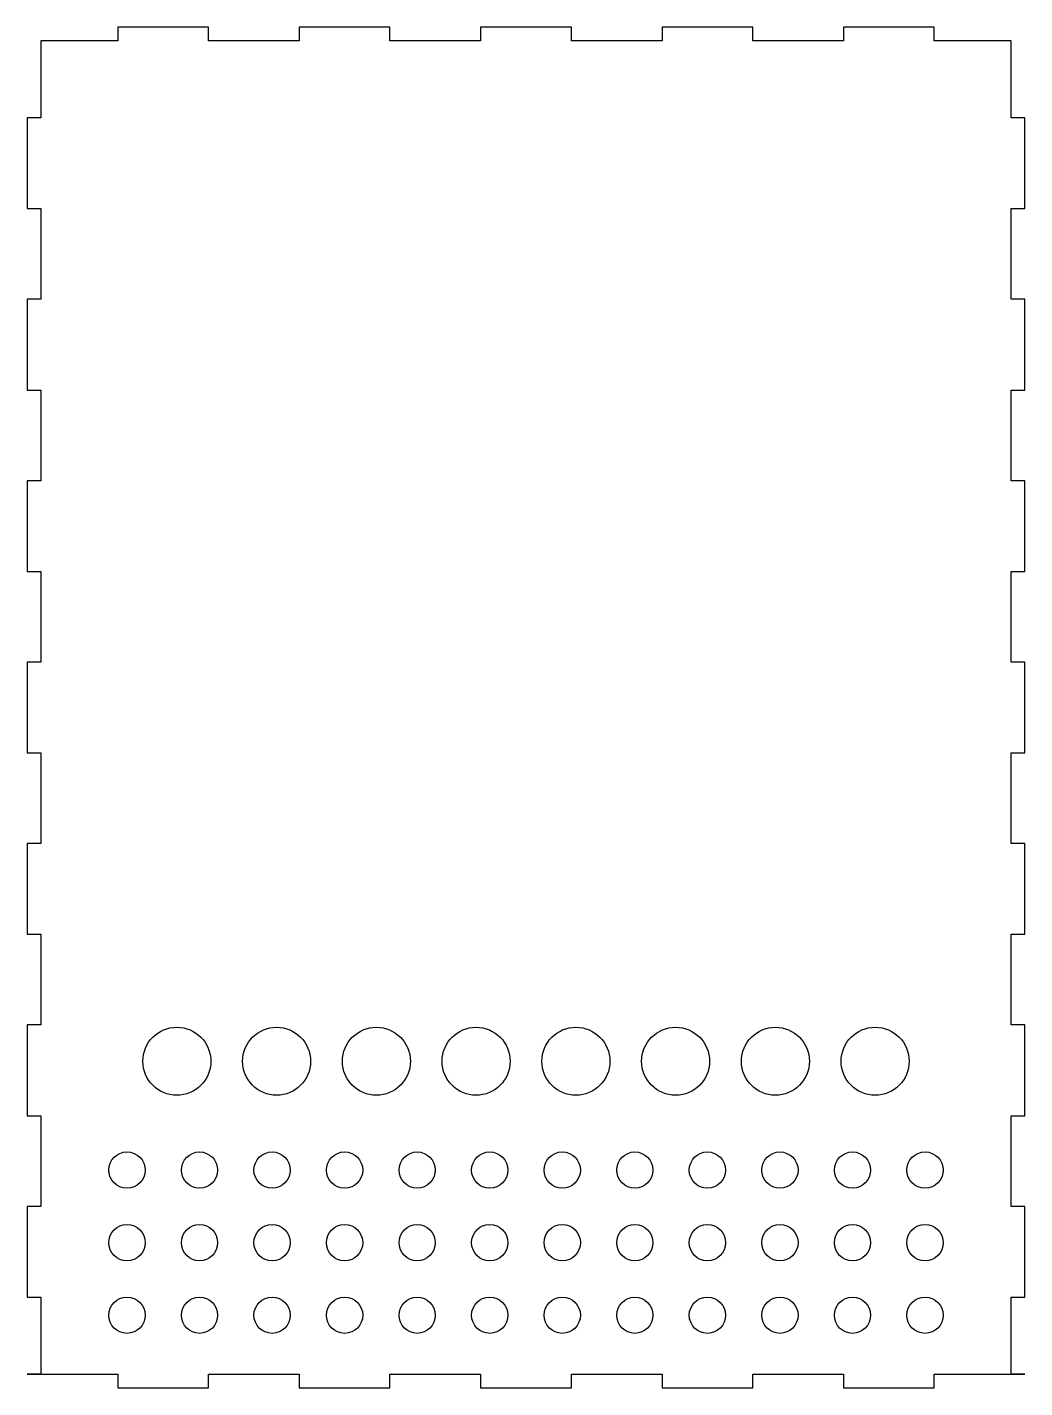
# Model space of a CAD drawing. Extents: x 187 to 407, y 60 to 360.
import ezdxf

# ---------------------------------------------------------------- set-up
doc = ezdxf.new("R2010")
doc.units = 0
doc.layers.add('View', color=7, linetype='CONTINUOUS')

msp = doc.modelspace()

# ---------------------------------------------------------------- linework, layer by layer
at = {"layer": 'View'}
for p, q in [((207, 360), (207, 357)), ((227, 360), (207, 360)), ((227, 357), (227, 360)), ((247, 360), (247, 357)), ((267, 360), (247, 360)), ((267, 357), (267, 360)), ((287, 360), (287, 357)), ((307, 360), (287, 360)), ((307, 357), (307, 360)), ((327, 360), (327, 357)), ((347, 360), (327, 360)), ((347, 357), (347, 360)), ((367, 360), (367, 357)), ((387, 360), (367, 360)), ((387, 357), (387, 360)), ((190, 357), (190, 340)), ((207, 357), (190, 357)), ((247, 357), (227, 357)), ((287, 357), (267, 357)), ((327, 357), (307, 357)), ((367, 357), (347, 357)), ((404, 357), (387, 357)), ((404, 340), (404, 357)), ((187, 340), (187, 320)), ((190, 340), (187, 340)), ((407, 340), (404, 340)), ((407, 320), (407, 340)), ((187, 320), (190, 320)), ((190, 320), (190, 300)), ((404, 320), (407, 320)), ((404, 300), (404, 320)), ((187, 300), (187, 280)), ((190, 300), (187, 300)), ((407, 300), (404, 300)), ((407, 280), (407, 300)), ((187, 280), (190, 280)), ((190, 280), (190, 260)), ((404, 280), (407, 280)), ((404, 260), (404, 280)), ((187, 260), (187, 240)), ((190, 260), (187, 260)), ((407, 260), (404, 260)), ((407, 240), (407, 260)), ((187, 240), (190, 240)), ((190, 240), (190, 220)), ((404, 240), (407, 240)), ((404, 220), (404, 240)), ((187, 220), (187, 200)), ((190, 220), (187, 220)), ((407, 220), (404, 220)), ((407, 200), (407, 220)), ((187, 200), (190, 200)), ((190, 200), (190, 180)), ((404, 200), (407, 200)), ((404, 180), (404, 200)), ((187, 180), (187, 160)), ((190, 180), (187, 180)), ((407, 180), (404, 180)), ((407, 160), (407, 180)), ((187, 160), (190, 160)), ((190, 160), (190, 140)), ((404, 160), (407, 160)), ((404, 140), (404, 160)), ((187, 140), (187, 120)), ((190, 140), (187, 140)), ((407, 140), (404, 140)), ((407, 120), (407, 140)), ((187, 120), (190, 120)), ((190, 120), (190, 100)), ((404, 120), (407, 120)), ((404, 100), (404, 120)), ((187, 100), (187, 80.01)), ((190, 100), (187, 100)), ((407, 100), (404, 100)), ((407, 80.01), (407, 100)), ((187, 80.01), (190, 80.01)), ((190, 80.01), (190, 63.01)), ((404, 80.01), (407, 80.01)), ((404, 63.01), (404, 80.01)), ((187, 63.01), (187, 63)), ((190, 63.01), (187, 63.01)), ((187, 63), (207, 63)), ((207, 63), (207, 60)), ((227, 60), (227, 63)), ((227, 63), (247, 63)), ((247, 63), (247, 60)), ((267, 63), (287, 63)), ((267, 60), (267, 63)), ((287, 63), (287, 60)), ((307, 63), (327, 63)), ((307, 60), (307, 63)), ((327, 63), (327, 60)), ((347, 63), (367, 63)), ((347, 60), (347, 63)), ((367, 63), (367, 60)), ((387, 63), (407, 63)), ((387, 60), (387, 63)), ((407, 63.01), (404, 63.01)), ((407, 63), (407, 63.01)), ((207, 60), (227, 60)), ((247, 60), (267, 60)), ((287, 60), (307, 60)), ((327, 60), (347, 60)), ((367, 60), (387, 60))]:
    msp.add_line(p, q, dxfattribs=at)
for centre, radius in [((220, 132), 7.5), ((242, 132), 7.5), ((264, 132), 7.5), ((286, 132), 7.5), ((308, 132), 7.5), ((330, 132), 7.5), ((352, 132), 7.5), ((374, 132), 7.5), ((209, 108), 4), ((225, 108), 4), ((241, 108), 4), ((257, 108), 4), ((273, 108), 4), ((289, 108), 4), ((305, 108), 4), ((321, 108), 4), ((337, 108), 4), ((353, 108), 4), ((369, 108), 4), ((385, 108), 4), ((209, 92), 4), ((225, 92), 4), ((241, 92), 4), ((257, 92), 4), ((273, 92), 4), ((289, 92), 4), ((305, 92), 4), ((321, 92), 4), ((337, 92), 4), ((353, 92), 4), ((369, 92), 4), ((385, 92), 4), ((209, 76), 4), ((225, 76), 4), ((241, 76), 4), ((257, 76), 4), ((273, 76), 4), ((289, 76), 4), ((305, 76), 4), ((321, 76), 4), ((337, 76), 4), ((353, 76), 4), ((369, 76), 4), ((385, 76), 4)]:
    msp.add_circle(centre, radius, dxfattribs=at)

doc.saveas('drawing.dxf')
